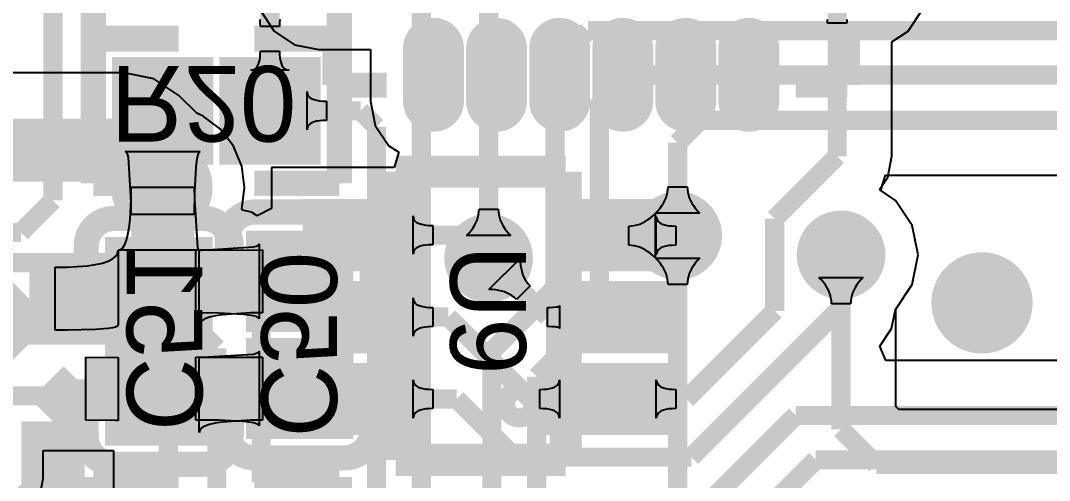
# Model space of a CAD drawing. Extents: x 40.9 to 121.6, y 83.2 to 120.
# Drawn here: x 89.66 to 97.82, y 100.47 to 104.12 of the extents above; entities that cross this region are included whole.
import ezdxf

# ---------------------------------------------------------------- set-up
doc = ezdxf.new("R2010")
doc.units = 0
for name, color, linetype in [('BOTTOMLAYER', 5, 'CONTINUOUS'), ('BOTTOMOVERLAY', 54, 'CONTINUOUS'), ('BOTTOMPASTE', 16, 'CONTINUOUS'), ('BOTTOMSOLDER', 6, 'CONTINUOUS'), ('MULTILAYER', 9, 'CONTINUOUS'), ('TOPLAYER', 1, 'CONTINUOUS'), ('TOPOVERLAY', 2, 'CONTINUOUS'), ('TOPPASTE', 8, 'CONTINUOUS'), ('TOPSOLDER', 216, 'CONTINUOUS')]:
    doc.layers.add(name, color=color, linetype=linetype)

msp = doc.modelspace()

# ---------------------------------------------------------------- linework, layer by layer
at = {"layer": 'BOTTOMLAYER'}
for p, q in [((91.559642, 104.101326), (91.557363, 104.127165)), ((91.560401, 104.072446), (91.559642, 104.101326)), ((91.713164, 104.101326), (91.712405, 104.072446)), ((91.715443, 104.127165), (91.713164, 104.101326)), ((91.712405, 104.072446), (91.560401, 104.072446)), ((91.557363, 103.822635), (91.559642, 103.848474)), ((91.559642, 103.848474), (91.560401, 103.877354)), ((91.560401, 103.877354), (91.712405, 103.877354)), ((91.712405, 103.877354), (91.713164, 103.848474)), ((91.713164, 103.848474), (91.715443, 103.822635)), ((91.541402, 103.763354), (91.548242, 103.780072)), ((91.548242, 103.780072), (91.553563, 103.799833)), ((91.553563, 103.799833), (91.557363, 103.822635)), ((91.715443, 103.822635), (91.719243, 103.799833)), ((91.719243, 103.799833), (91.724564, 103.780072)), ((91.724564, 103.780072), (91.731404, 103.763354)), ((91.484402, 103.725353), (91.498842, 103.726872)), ((91.788404, 103.725353), (91.484402, 103.725353)), ((91.498842, 103.726872), (91.511763, 103.731433)), ((91.511763, 103.731433), (91.523162, 103.739033)), ((91.523162, 103.739033), (91.533043, 103.749673)), ((91.533043, 103.749673), (91.541402, 103.763354)), ((91.731404, 103.763354), (91.739763, 103.749673)), ((91.739763, 103.749673), (91.749644, 103.739033)), ((91.749644, 103.739033), (91.761043, 103.731433)), ((91.761043, 103.731433), (91.773964, 103.726872)), ((91.773964, 103.726872), (91.788404, 103.725353)), ((91.930301, 103.251399), (91.930301, 103.555401)), ((91.930301, 103.555401), (91.931851, 103.540961)), ((91.931851, 103.540961), (91.936504, 103.52804)), ((91.936504, 103.52804), (91.944256, 103.516641)), ((91.944256, 103.516641), (91.955109, 103.50676)), ((91.955109, 103.50676), (91.969064, 103.498401)), ((91.969064, 103.498401), (91.986118, 103.491561)), ((91.986118, 103.491561), (92.006275, 103.48624)), ((92.006275, 103.48624), (92.029534, 103.48244)), ((92.029534, 103.48244), (92.055892, 103.480161)), ((92.055892, 103.480161), (92.08535, 103.479402)), ((92.08535, 103.479402), (92.08535, 103.327398)), ((91.936504, 103.27876), (91.931851, 103.265839)), ((91.944256, 103.290159), (91.936504, 103.27876)), ((91.955109, 103.30004), (91.944256, 103.290159)), ((91.969064, 103.308399), (91.955109, 103.30004)), ((91.986118, 103.315239), (91.969064, 103.308399)), ((92.006275, 103.32056), (91.986118, 103.315239)), ((92.029534, 103.32436), (92.006275, 103.32056)), ((92.055892, 103.326639), (92.029534, 103.32436)), ((92.08535, 103.327398), (92.055892, 103.326639)), ((91.931851, 103.265839), (91.930301, 103.251399)), ((90.498366, 103.076446), (90.489446, 103.081447)), ((90.489446, 103.081447), (91.083348, 103.081447)), ((90.506349, 103.061447), (90.498366, 103.076446)), ((90.51339, 103.036446), (90.506349, 103.061447)), ((90.535928, 102.676447), (90.51339, 103.036446)), ((91.059404, 103.036446), (91.0533, 103.001448)), ((91.066445, 103.061447), (91.059404, 103.036446)), ((91.074428, 103.076446), (91.066445, 103.061447)), ((91.083348, 103.081447), (91.074428, 103.076446)), ((91.048134, 102.956446), (91.038274, 102.761448)), ((91.0533, 103.001448), (91.048134, 102.956446)), ((96.479721, 102.771324), (96.516589, 102.892855)), ((96.516589, 102.892855), (99.5172, 102.892855)), ((90.535356, 102.701552), (90.536398, 102.796551)), ((90.536398, 102.796551), (91.036397, 102.796551)), ((91.036397, 102.796551), (91.036795, 102.701552)), ((94.79201, 102.778603), (94.792998, 102.800968)), ((94.792998, 102.800968), (94.945002, 102.800968)), ((94.945002, 102.800968), (94.94599, 102.778603)), ((91.038274, 102.761448), (91.036397, 102.581448)), ((94.768248, 102.692263), (94.777159, 102.713381)), ((94.777159, 102.713381), (94.78409, 102.734811)), ((94.78409, 102.734811), (94.789038, 102.756551)), ((94.789038, 102.756551), (94.79201, 102.778603)), ((94.94599, 102.778603), (94.948962, 102.756551)), ((94.948962, 102.756551), (94.95391, 102.734811)), ((94.95391, 102.734811), (94.960841, 102.713381)), ((94.960841, 102.713381), (94.969752, 102.692263)), ((96.596975, 102.692975), (96.479721, 102.771324)), ((90.527025, 102.541553), (90.535356, 102.701552)), ((90.536398, 102.581448), (90.535928, 102.676447)), ((91.036795, 102.701552), (91.06184, 102.316552)), ((93.29341, 102.600803), (93.294398, 102.623168)), ((93.294398, 102.623168), (93.446402, 102.623168)), ((93.446402, 102.623168), (93.44739, 102.600803)), ((94.71281, 102.6109), (94.72964, 102.630773)), ((94.72964, 102.630773), (94.744489, 102.650958)), ((94.744489, 102.650958), (94.757359, 102.671456)), ((94.757359, 102.671456), (94.768248, 102.692263)), ((94.969752, 102.692263), (94.980641, 102.671456)), ((94.980641, 102.671456), (94.993511, 102.650958)), ((94.993511, 102.650958), (95.00836, 102.630773)), ((95.00836, 102.630773), (95.02519, 102.6109)), ((96.729588, 102.494509), (96.596975, 102.692975)), ((90.519733, 102.476551), (90.527025, 102.541553)), ((91.036397, 102.581448), (90.536398, 102.581448)), ((93.278559, 102.535581), (93.28549, 102.557011)), ((93.28549, 102.557011), (93.290438, 102.578751)), ((93.290438, 102.578751), (93.29341, 102.600803)), ((93.44739, 102.600803), (93.450362, 102.578751)), ((93.450362, 102.578751), (93.45531, 102.557011)), ((93.45531, 102.557011), (93.462241, 102.535581)), ((94.693999, 102.591337), (94.71281, 102.6109)), ((95.044001, 102.591337), (94.693999, 102.591337)), ((95.02519, 102.6109), (95.044001, 102.591337)), ((90.51036, 102.421553), (90.519733, 102.476551)), ((93.23104, 102.452973), (93.245889, 102.473158)), ((93.245889, 102.473158), (93.258759, 102.493656)), ((93.258759, 102.493656), (93.269648, 102.514463)), ((93.269648, 102.514463), (93.278559, 102.535581)), ((93.462241, 102.535581), (93.471152, 102.514463)), ((93.471152, 102.514463), (93.482041, 102.493656)), ((93.482041, 102.493656), (93.494911, 102.473158)), ((93.494911, 102.473158), (93.50976, 102.452973)), ((96.776154, 102.2604), (96.729588, 102.494509)), ((90.498902, 102.376552), (90.51036, 102.421553)), ((93.195399, 102.413537), (93.21421, 102.4331)), ((93.545401, 102.413537), (93.195399, 102.413537)), ((93.21421, 102.4331), (93.23104, 102.452973)), ((93.50976, 102.452973), (93.52659, 102.4331)), ((93.52659, 102.4331), (93.545401, 102.413537)), ((90.427246, 102.271025), (90.432245, 102.296552)), ((90.432245, 102.296552), (90.452034, 102.301553)), ((90.432245, 102.296552), (90.432245, 101.702649)), ((91.07615, 102.296552), (90.432245, 102.296552)), ((90.452034, 102.301553), (90.46974, 102.316552)), ((90.46974, 102.316552), (90.485364, 102.341553)), ((90.485364, 102.341553), (90.498902, 102.376552)), ((91.049846, 102.3004), (91.144847, 102.30087)), ((91.049846, 101.800401), (91.049846, 102.3004)), ((91.06184, 102.316552), (91.068596, 102.301553)), ((91.068596, 102.301553), (91.07615, 102.296552)), ((91.07615, 102.296552), (91.081151, 102.297283)), ((91.07615, 101.702649), (91.07615, 102.296552)), ((91.081151, 102.297283), (91.09615, 102.297936)), ((91.09615, 102.297936), (91.576149, 102.3004)), ((91.144847, 102.30087), (91.504846, 102.323407)), ((91.504846, 102.323407), (91.529845, 102.330448)), ((91.529845, 102.330448), (91.544846, 102.338431)), ((91.544846, 102.338431), (91.549845, 102.347352)), ((91.549845, 102.347352), (91.549845, 101.753449)), ((91.576149, 102.3004), (91.576149, 101.800401)), ((90.352245, 102.210568), (90.387246, 102.228033)), ((90.387246, 102.228033), (90.412245, 102.248185)), ((90.412245, 102.248185), (90.427246, 102.271025)), ((94.71281, 102.2147), (94.693999, 102.234263)), ((94.693999, 102.234263), (95.044001, 102.234263)), ((95.044001, 102.234263), (95.02519, 102.2147)), ((96.729588, 102.026291), (96.776154, 102.2604)), ((89.932246, 102.162201), (90.027247, 102.163545)), ((89.932246, 101.662202), (89.932246, 102.162201)), ((90.027247, 102.163545), (90.187247, 102.174291)), ((90.187247, 102.174291), (90.252245, 102.183697)), ((90.252245, 102.183697), (90.307246, 102.195787)), ((90.307246, 102.195787), (90.352245, 102.210568)), ((94.72964, 102.194827), (94.71281, 102.2147)), ((94.744489, 102.174642), (94.72964, 102.194827)), ((94.757359, 102.154144), (94.744489, 102.174642)), ((94.768248, 102.133336), (94.757359, 102.154144)), ((94.777159, 102.112219), (94.768248, 102.133336)), ((94.969752, 102.133336), (94.960841, 102.112219)), ((94.980641, 102.154144), (94.969752, 102.133336)), ((94.993511, 102.174642), (94.980641, 102.154144)), ((95.00836, 102.194827), (94.993511, 102.174642)), ((95.02519, 102.2147), (95.00836, 102.194827)), ((94.78409, 102.090789), (94.777159, 102.112219)), ((94.789038, 102.069049), (94.78409, 102.090789)), ((94.79201, 102.046997), (94.789038, 102.069049)), ((94.948962, 102.069049), (94.94599, 102.046997)), ((94.95391, 102.090789), (94.948962, 102.069049)), ((94.960841, 102.112219), (94.95391, 102.090789)), ((96.00821, 102.0623), (95.989399, 102.081863)), ((95.989399, 102.081863), (96.339401, 102.081863)), ((96.02504, 102.042427), (96.00821, 102.0623)), ((96.32059, 102.0623), (96.30376, 102.042427)), ((96.339401, 102.081863), (96.32059, 102.0623)), ((94.792998, 102.024632), (94.79201, 102.046997)), ((94.945002, 102.024632), (94.792998, 102.024632)), ((94.94599, 102.046997), (94.945002, 102.024632)), ((96.039889, 102.022242), (96.02504, 102.042427)), ((96.052759, 102.001744), (96.039889, 102.022242)), ((96.063648, 101.980936), (96.052759, 102.001744)), ((96.072559, 101.959819), (96.063648, 101.980936)), ((96.265152, 101.980936), (96.256241, 101.959819)), ((96.276041, 102.001744), (96.265152, 101.980936)), ((96.288911, 102.022242), (96.276041, 102.001744)), ((96.30376, 102.042427), (96.288911, 102.022242)), ((96.598745, 101.830475), (96.729588, 102.026291)), ((96.07949, 101.938389), (96.072559, 101.959819)), ((96.084438, 101.916649), (96.07949, 101.938389)), ((96.08741, 101.894597), (96.084438, 101.916649)), ((96.088398, 101.872232), (96.08741, 101.894597)), ((96.24139, 101.894597), (96.240402, 101.872232)), ((96.244362, 101.916649), (96.24139, 101.894597)), ((96.24931, 101.938389), (96.244362, 101.916649)), ((96.256241, 101.959819), (96.24931, 101.938389)), ((96.240402, 101.872232), (96.088398, 101.872232)), ((96.598745, 101.057715), (96.598745, 101.830475)), ((91.229845, 101.798524), (91.049846, 101.800401)), ((91.09615, 101.737841), (91.081149, 101.721221)), ((91.121149, 101.752502), (91.09615, 101.737841)), ((91.15615, 101.765209), (91.121149, 101.752502)), ((91.201149, 101.775964), (91.15615, 101.765209)), ((91.25615, 101.78476), (91.201149, 101.775964)), ((91.424846, 101.788664), (91.229845, 101.798524)), ((91.481151, 101.799423), (91.25615, 101.78476)), ((91.469845, 101.783497), (91.424846, 101.788664)), ((91.504846, 101.777394), (91.469845, 101.783497)), ((91.576149, 101.800401), (91.481151, 101.799423)), ((91.529845, 101.770353), (91.504846, 101.777394)), ((91.544846, 101.762369), (91.529845, 101.770353)), ((91.549845, 101.753449), (91.544846, 101.762369)), ((90.027247, 101.662606), (89.932246, 101.662202)), ((90.252245, 101.668674), (90.027247, 101.662606)), ((90.352245, 101.676764), (90.252245, 101.668674)), ((90.387246, 101.682022), (90.352245, 101.676764)), ((90.412245, 101.688087), (90.387246, 101.682022)), ((90.427246, 101.694963), (90.412245, 101.688087)), ((90.432245, 101.702649), (90.427246, 101.694963)), ((91.081149, 101.721221), (91.07615, 101.702649)), ((91.529845, 101.480447), (91.544846, 101.48843)), ((91.544846, 101.48843), (91.549845, 101.497351)), ((91.549845, 101.497351), (91.549845, 100.903448)), ((90.1768, 100.9504), (90.1768, 101.450399)), ((90.1768, 101.450399), (90.432245, 101.446551)), ((90.432245, 101.446551), (90.432245, 100.944954)), ((91.049846, 101.450399), (91.144847, 101.450869)), ((91.049846, 100.9504), (91.049846, 101.450399)), ((91.07615, 101.446551), (91.081151, 101.447283)), ((91.07615, 100.852648), (91.07615, 101.446551)), ((91.081151, 101.447283), (91.09615, 101.447935)), ((91.09615, 101.447935), (91.576149, 101.450399)), ((91.144847, 101.450869), (91.504846, 101.473406)), ((91.504846, 101.473406), (91.529845, 101.480447)), ((91.576149, 101.450399), (91.576149, 100.9504)), ((96.623711, 101.032747), (96.598745, 101.057715)), ((103.795398, 101.032747), (96.623711, 101.032747)), ((90.409255, 100.947731), (90.1768, 100.9504)), ((90.422026, 100.946915), (90.409255, 100.947731)), ((90.42969, 100.945988), (90.422026, 100.946915)), ((90.432245, 100.944954), (90.42969, 100.945988)), ((91.229845, 100.948523), (91.049846, 100.9504)), ((91.15615, 100.915208), (91.121149, 100.902501)), ((91.201149, 100.925963), (91.15615, 100.915208)), ((91.25615, 100.934759), (91.201149, 100.925963)), ((91.424846, 100.938663), (91.229845, 100.948523)), ((91.481151, 100.949422), (91.25615, 100.934759)), ((91.469845, 100.933496), (91.424846, 100.938663)), ((91.504846, 100.927393), (91.469845, 100.933496)), ((91.576149, 100.9504), (91.481151, 100.949422)), ((91.529845, 100.920352), (91.504846, 100.927393)), ((91.544846, 100.912369), (91.529845, 100.920352)), ((91.549845, 100.903448), (91.544846, 100.912369)), ((91.081149, 100.871221), (91.07615, 100.852648)), ((91.09615, 100.88784), (91.081149, 100.871221)), ((91.121149, 100.902501), (91.09615, 100.88784))]:
    msp.add_line(p, q, dxfattribs=at)
for points, const_width in [([(92.837, 98.8568), (92.837, 104.902)], 0.152001), ([(91.636403, 103.403405), (91.636403, 104.5464)], 0.152001), ([(89.916, 102.6922), (89.916, 104.394)], 0.152001), ([(93.3704, 102.235), (93.3704, 104.267)], 0.152001), ([(93.896401, 103.777001), (94.1578, 104.0384)], 0.152001), ([(94.1578, 104.0384), (98.3234, 104.0384)], 0.152001), ([(93.896401, 101.999001), (93.896401, 103.777001)], 0.152001), ([(94.248402, 103.494002), (94.440799, 103.686399)], 0.152001), ([(94.440799, 103.686399), (99.063599, 103.686399)], 0.152001), ([(90.786397, 102.0504), (90.786397, 103.4034)], 0.499999), ([(94.248402, 101.792202), (94.248402, 103.494002)], 0.152001), ([(91.636398, 103.4034), (91.636403, 103.403405)], 0.152001), ([(91.636398, 103.4034), (92.3544, 103.4034)], 0.152001), ([(92.3544, 103.4034), (92.4814, 103.2764)], 0.152001), ([(94.869, 103.1494), (95.0468, 103.3272)], 0.152001), ([(95.0468, 103.3272), (99.5172, 103.3272)], 0.152001), ([(92.4814, 98.5774), (92.4814, 103.2764)], 0.152001), ([(94.869, 102.4128), (94.869, 103.1494)], 0.152001), ([(89.662, 102.4382), (89.916, 102.6922)], 0.152001), ([(89.092329, 102.4382), (89.662, 102.4382)], 0.152001), ([(94.869, 100.3808), (94.869, 102.4128)], 0.152001), ([(90.754197, 101.9996), (90.804997, 102.0504)], 0.499999), ([(90.804997, 102.0504), (91.871797, 102.0504)], 0.499999), ([(96.1644, 100.877802), (96.1644, 102.2604)], 0.152001), ([(90.666799, 101.912202), (90.754197, 101.9996)], 0.499999), ([(88.963929, 101.147067), (89.729064, 101.912202)], 0.499999), ([(89.729064, 101.912202), (90.666799, 101.912202)], 0.499999), ([(93.3958, 101.4984), (93.896401, 101.999001)], 0.152001), ([(93.7514, 101.2952), (94.248402, 101.792202)], 0.152001), ([(93.3958, 99.2632), (93.3958, 101.4984)], 0.152001), ([(89.916, 100.9396), (90.1768, 101.2004)], 0.499999), ([(90.1768, 101.2004), (91.871797, 101.2004)], 0.499999), ([(93.7514, 99.9998), (93.7514, 101.2952)], 0.152001), ([(89.916, 100.1268), (89.916, 100.9396)], 0.499999), ([(96.1644, 100.877802), (96.4438, 100.598402)], 0.152001), ([(96.4438, 100.598402), (103.795398, 100.598402)], 0.152001)]:
    msp.add_lwpolyline(points, dxfattribs=dict(at, const_width=const_width))
for points, const_width in [([(90.6296, 102.7938, 1), (90.9296, 102.7938, 1)], 0.299999), ([(94.744002, 102.4128, 1), (94.993998, 102.4128, 1)], 0.249999), ([(93.245402, 102.235, 1), (93.495398, 102.235, 1)], 0.249999), ([(96.039402, 102.2604, 1), (96.289398, 102.2604, 1)], 0.249999), ([(97.132, 101.8794, 1), (97.432, 101.8794, 1)], 0.299999)]:
    msp.add_lwpolyline(points, format="xyb", close=True, dxfattribs=dict(at, const_width=const_width))
for points in [[(91.086396, 103.728401), (90.486398, 103.728401), (91.086396, 103.078399), (90.486398, 103.078399)], [(91.936397, 103.728401), (91.336398, 103.728401), (91.936397, 103.078399), (91.336398, 103.078399)], [(90.429197, 102.2996), (90.429197, 101.699601), (91.079198, 102.2996), (91.079198, 101.699601)], [(91.546797, 102.3504), (91.546797, 101.750401), (92.196798, 102.3504), (92.196798, 101.750401)], [(91.546797, 101.500399), (91.546797, 100.9004), (92.196798, 101.500399), (92.196798, 100.9004)], [(90.429197, 101.449599), (90.429197, 100.8496), (91.079198, 101.449599), (91.079198, 100.8496)]]:
    msp.add_solid(points, dxfattribs=at)
at = {"layer": 'BOTTOMOVERLAY', "const_width": 0.2}
for points in [[(90.236401, 103.971402), (90.236401, 105.121403)], [(92.186399, 103.971402), (92.186399, 105.121403)], [(90.236401, 102.828397), (90.236401, 103.978398)], [(90.236401, 103.978398), (90.911401, 103.978398)], [(90.236401, 103.971402), (90.911401, 103.971402)], [(91.511399, 103.978398), (92.186399, 103.978398)], [(91.511399, 103.971402), (92.186399, 103.971402)], [(92.186399, 102.828397), (92.186399, 103.978398)], [(90.236401, 102.828397), (90.911401, 102.828397)], [(91.511399, 102.828397), (92.186399, 102.828397)], [(90.399199, 102.549597), (91.109195, 102.549597)], [(91.516799, 102.600397), (92.226795, 102.600397)], [(91.2968, 101.925399), (91.2968, 102.375401)], [(92.446798, 101.925397), (92.446798, 102.375398)], [(90.1792, 101.874599), (90.1792, 102.324601)], [(91.329198, 101.874597), (91.329198, 102.324598)], [(91.296802, 100.875401), (91.296802, 101.325403)], [(92.4468, 100.875399), (92.4468, 101.325401)], [(90.179202, 100.824601), (90.179202, 101.274603)], [(91.3292, 100.824599), (91.3292, 101.274601)], [(91.516805, 100.650403), (92.226801, 100.650403)], [(90.399205, 100.599603), (91.109201, 100.599603)], [(90.236401, 99.348602), (90.236401, 100.498603)], [(90.236401, 100.498603), (90.911401, 100.498603)], [(91.511399, 100.498603), (92.186399, 100.498603)], [(92.186399, 99.348602), (92.186399, 100.498603)]]:
    msp.add_lwpolyline(points, dxfattribs=at)
for points in [[(90.1792, 102.329602, -0.414214), (90.399199, 102.549602)], [(91.109195, 102.549602, -0.414214), (91.329195, 102.329602)], [(91.2968, 102.380402, -0.414214), (91.516799, 102.600402)], [(92.226795, 102.600402, -0.414214), (92.446795, 102.380402)], [(90.399202, 100.599603, -0.414214), (90.179202, 100.819603)], [(91.329203, 100.819603, -0.414214), (91.109203, 100.599603)], [(91.516802, 100.650403, -0.414214), (91.296802, 100.870403)], [(92.446803, 100.870403, -0.414214), (92.226803, 100.650403)]]:
    msp.add_lwpolyline(points, format="xyb", dxfattribs=at)
at = {"layer": 'BOTTOMOVERLAY', "const_width": 0.1}
for points in [[(90.3492, 102.549602, 1), (90.449199, 102.549602, 1)], [(91.059196, 102.549602, 1), (91.159195, 102.549602, 1)], [(91.4668, 102.600402, 1), (91.566799, 102.600402, 1)], [(92.176796, 102.600402, 1), (92.276795, 102.600402, 1)], [(91.2468, 102.380402, 1), (91.3468, 102.380402, 1)], [(92.396795, 102.380402, 1), (92.496795, 102.380402, 1)], [(90.1292, 102.329602, 1), (90.2292, 102.329602, 1)], [(91.279195, 102.329602, 1), (91.379195, 102.329602, 1)], [(90.129203, 100.819603, 1), (90.229202, 100.819603, 1)], [(91.246803, 100.870403, 1), (91.346802, 100.870403, 1)], [(91.279203, 100.819603, 1), (91.379203, 100.819603, 1)], [(92.396803, 100.870403, 1), (92.496803, 100.870403, 1)], [(91.466802, 100.650403, 1), (91.566802, 100.650403, 1)], [(92.176803, 100.650403, 1), (92.276803, 100.650403, 1)], [(90.349202, 100.599603, 1), (90.449202, 100.599603, 1)], [(91.059203, 100.599603, 1), (91.159203, 100.599603, 1)]]:
    msp.add_lwpolyline(points, format="xyb", close=True, dxfattribs=at)
at = {"layer": 'BOTTOMPASTE'}
for points in [[(91.086396, 103.728401), (90.486398, 103.728401), (91.086396, 103.078399), (90.486398, 103.078399)], [(91.936397, 103.728401), (91.336398, 103.728401), (91.936397, 103.078399), (91.336398, 103.078399)], [(90.429197, 102.2996), (90.429197, 101.699601), (91.079198, 102.2996), (91.079198, 101.699601)], [(91.546797, 102.3504), (91.546797, 101.750401), (92.196798, 102.3504), (92.196798, 101.750401)], [(91.546797, 101.500399), (91.546797, 100.9004), (92.196798, 101.500399), (92.196798, 100.9004)], [(90.429197, 101.449599), (90.429197, 100.8496), (91.079198, 101.449599), (91.079198, 100.8496)]]:
    msp.add_solid(points, dxfattribs=at)
at = {"layer": 'BOTTOMSOLDER'}
for points, const_width in [([(90.5788, 102.7938, 1), (90.9804, 102.7938, 1)], 0.401599), ([(94.693202, 102.4128, 1), (95.044798, 102.4128, 1)], 0.351599), ([(93.194602, 102.235, 1), (93.546198, 102.235, 1)], 0.351599), ([(95.988602, 102.2604, 1), (96.340198, 102.2604, 1)], 0.351599), ([(97.0812, 101.8794, 1), (97.4828, 101.8794, 1)], 0.401599), ([(89.7152, 100.1268, 1), (90.1168, 100.1268, 1)], 0.401599)]:
    msp.add_lwpolyline(points, format="xyb", close=True, dxfattribs=dict(at, const_width=const_width))
for points in [[(91.187996, 103.830001), (90.384798, 103.830001), (91.187996, 102.976799), (90.384798, 102.976799)], [(92.037997, 103.830001), (91.234798, 103.830001), (92.037997, 102.976799), (91.234798, 102.976799)], [(90.327597, 102.4012), (90.327597, 101.598001), (91.180798, 102.4012), (91.180798, 101.598001)], [(91.445197, 102.452), (91.445197, 101.648801), (92.298398, 102.452), (92.298398, 101.648801)], [(91.445197, 101.601999), (91.445197, 100.7988), (92.298398, 101.601999), (92.298398, 100.7988)], [(90.327597, 101.551199), (90.327597, 100.748), (91.180798, 101.551199), (91.180798, 100.748)]]:
    msp.add_solid(points, dxfattribs=at)
at = {"layer": 'MULTILAYER'}
for points, const_width in [([(90.6296, 102.7938, 1), (90.9296, 102.7938, 1)], 0.299999), ([(94.744002, 102.4128, 1), (94.993998, 102.4128, 1)], 0.249999), ([(93.245402, 102.235, 1), (93.495398, 102.235, 1)], 0.249999), ([(96.039402, 102.2604, 1), (96.289398, 102.2604, 1)], 0.249999), ([(97.132, 101.8794, 1), (97.432, 101.8794, 1)], 0.299999)]:
    msp.add_lwpolyline(points, format="xyb", close=True, dxfattribs=dict(at, const_width=const_width))
at = {"layer": 'TOPLAYER'}
for p, q in [((91.561674, 104.197501), (91.669974, 104.035418)), ((96.696578, 104.035393), (96.804879, 104.197475)), ((96.057309, 104.097026), (96.056549, 104.126485)), ((96.209312, 104.097026), (96.057309, 104.097026)), ((96.210072, 104.126485), (96.209312, 104.097026)), ((91.669974, 104.035418), (91.832057, 103.927118)), ((96.567655, 103.949249), (96.696578, 104.035393)), ((96.567655, 103.04211), (96.567655, 103.949249)), ((91.832057, 103.927118), (92.023247, 103.889089)), ((92.023247, 103.889089), (92.433663, 103.889089)), ((92.433663, 103.889089), (92.433663, 103.478647)), ((90.481597, 103.703557), (89.448, 103.703557)), ((90.715706, 103.656991), (90.481597, 103.703557)), ((90.914172, 103.524378), (90.715706, 103.656991)), ((91.055464, 103.383085), (90.914172, 103.524378)), ((92.433663, 103.478647), (92.471692, 103.287457)), ((91.107402, 103.361571), (91.055464, 103.383085)), ((91.243183, 103.257383), (91.107402, 103.361571)), ((92.471692, 103.287457), (92.579993, 103.125374)), ((91.347371, 103.121602), (91.243183, 103.257383)), ((91.412868, 102.963485), (91.347371, 103.121602)), ((92.579993, 103.125374), (92.657092, 103.073858)), ((92.657092, 103.073858), (92.620224, 102.952326)), ((96.534592, 102.875893), (96.567655, 103.04211)), ((91.435207, 102.7938), (91.412868, 102.963485)), ((92.620224, 102.952326), (91.64783, 102.952326)), ((91.64783, 102.952326), (91.64783, 102.629078)), ((96.469352, 102.778253), (96.534592, 102.875893)), ((91.412868, 102.624118), (91.435207, 102.7938)), ((96.596975, 102.692975), (96.469352, 102.778253)), ((91.418448, 102.613678), (91.412868, 102.624118)), ((91.64783, 102.629078), (91.535827, 102.569211)), ((96.729588, 102.494509), (96.596975, 102.692975)), ((91.490815, 102.599284), (91.418448, 102.613678)), ((91.535827, 102.569211), (91.490815, 102.599284)), ((92.771732, 102.265328), (92.771732, 102.56933)), ((92.771732, 102.56933), (92.773282, 102.55489)), ((92.771732, 102.265328), (92.771732, 102.56933)), ((92.771732, 102.56933), (92.773282, 102.55489)), ((92.773282, 102.55489), (92.777935, 102.541969)), ((92.773282, 102.55489), (92.777935, 102.541969)), ((92.777935, 102.541969), (92.785687, 102.53057)), ((92.777935, 102.541969), (92.785687, 102.53057)), ((94.630842, 102.537311), (94.651027, 102.55216)), ((94.651027, 102.55216), (94.6709, 102.56899)), ((94.6709, 102.56899), (94.690463, 102.587801)), ((94.690463, 102.587801), (94.690463, 102.237799)), ((94.699643, 102.260799), (94.699643, 102.564801)), ((94.699643, 102.564801), (94.701192, 102.550361)), ((94.701192, 102.550361), (94.705846, 102.53744)), ((92.785687, 102.53057), (92.79654, 102.520689)), ((92.785687, 102.53057), (92.79654, 102.520689)), ((92.79654, 102.520689), (92.810495, 102.51233)), ((92.79654, 102.520689), (92.810495, 102.51233)), ((92.810495, 102.51233), (92.827549, 102.50549)), ((92.810495, 102.51233), (92.827549, 102.50549)), ((92.827549, 102.50549), (92.847706, 102.500168)), ((92.827549, 102.50549), (92.847706, 102.500168)), ((92.847706, 102.500168), (92.870965, 102.496369)), ((92.847706, 102.500168), (92.870965, 102.496369)), ((92.870965, 102.496369), (92.897322, 102.49409)), ((92.870965, 102.496369), (92.897322, 102.49409)), ((92.897322, 102.49409), (92.926781, 102.493328)), ((92.897322, 102.49409), (92.926781, 102.493328)), ((92.926781, 102.493328), (92.926781, 102.341329)), ((92.926781, 102.493328), (92.926781, 102.341329)), ((94.480832, 102.488802), (94.503197, 102.48979)), ((94.480832, 102.336798), (94.480832, 102.488802)), ((94.503197, 102.48979), (94.525249, 102.492762)), ((94.525249, 102.492762), (94.546989, 102.49771)), ((94.546989, 102.49771), (94.568419, 102.504641)), ((94.568419, 102.504641), (94.589536, 102.513552)), ((94.589536, 102.513552), (94.610344, 102.524441)), ((94.610344, 102.524441), (94.630842, 102.537311)), ((94.705846, 102.53744), (94.713598, 102.526041)), ((94.713598, 102.526041), (94.724451, 102.51616)), ((94.724451, 102.51616), (94.738406, 102.507801)), ((94.738406, 102.507801), (94.755459, 102.500961)), ((94.755459, 102.500961), (94.775617, 102.49564)), ((94.775617, 102.49564), (94.798876, 102.49184)), ((94.798876, 102.49184), (94.825233, 102.489561)), ((94.825233, 102.489561), (94.854692, 102.488802)), ((94.854692, 102.488802), (94.854692, 102.336798)), ((96.776154, 102.2604), (96.729588, 102.494509)), ((92.785687, 102.304088), (92.777935, 102.292688)), ((92.785687, 102.304088), (92.777935, 102.292688)), ((92.79654, 102.313969), (92.785687, 102.304088)), ((92.79654, 102.313969), (92.785687, 102.304088)), ((92.810495, 102.322328), (92.79654, 102.313969)), ((92.810495, 102.322328), (92.79654, 102.313969)), ((92.827549, 102.329168), (92.810495, 102.322328)), ((92.827549, 102.329168), (92.810495, 102.322328)), ((92.847706, 102.334489), (92.827549, 102.329168)), ((92.847706, 102.334489), (92.827549, 102.329168)), ((92.870965, 102.338289), (92.847706, 102.334489)), ((92.870965, 102.338289), (92.847706, 102.334489)), ((92.897322, 102.340567), (92.870965, 102.338289)), ((92.897322, 102.340567), (92.870965, 102.338289)), ((92.926781, 102.341329), (92.897322, 102.340567)), ((92.926781, 102.341329), (92.897322, 102.340567)), ((94.503197, 102.33581), (94.480832, 102.336798)), ((94.525249, 102.332838), (94.503197, 102.33581)), ((94.546989, 102.32789), (94.525249, 102.332838)), ((94.568419, 102.320959), (94.546989, 102.32789)), ((94.589536, 102.312048), (94.568419, 102.320959)), ((94.610344, 102.301159), (94.589536, 102.312048)), ((94.630842, 102.288289), (94.610344, 102.301159)), ((94.713598, 102.299559), (94.705846, 102.28816)), ((94.724451, 102.30944), (94.713598, 102.299559)), ((94.738406, 102.317799), (94.724451, 102.30944)), ((94.755459, 102.324639), (94.738406, 102.317799)), ((94.775617, 102.32996), (94.755459, 102.324639)), ((94.798876, 102.33376), (94.775617, 102.32996)), ((94.825233, 102.336039), (94.798876, 102.33376)), ((94.854692, 102.336798), (94.825233, 102.336039)), ((92.773282, 102.279767), (92.771732, 102.265328)), ((92.773282, 102.279767), (92.771732, 102.265328)), ((92.777935, 102.292688), (92.773282, 102.279767)), ((92.777935, 102.292688), (92.773282, 102.279767)), ((93.372899, 101.985013), (93.620387, 102.232501)), ((93.620387, 102.232501), (93.62092, 102.205366)), ((94.651027, 102.27344), (94.630842, 102.288289)), ((94.6709, 102.25661), (94.651027, 102.27344)), ((94.690463, 102.237799), (94.6709, 102.25661)), ((94.701192, 102.275239), (94.699643, 102.260799)), ((94.705846, 102.28816), (94.701192, 102.275239)), ((96.729588, 102.026291), (96.776154, 102.2604)), ((93.62092, 102.205366), (93.623072, 102.179412)), ((93.623072, 102.179412), (93.626846, 102.154639)), ((93.626846, 102.154639), (93.632238, 102.131045)), ((93.632238, 102.131045), (93.639251, 102.108632)), ((93.639251, 102.108632), (93.647885, 102.087398)), ((93.647885, 102.087398), (93.658136, 102.067345)), ((93.658136, 102.067345), (93.670011, 102.048473)), ((96.00821, 102.0623), (95.989399, 102.081863)), ((95.989399, 102.081863), (96.339401, 102.081863)), ((96.02504, 102.042427), (96.00821, 102.0623)), ((96.32059, 102.0623), (96.30376, 102.042427)), ((96.339401, 102.081863), (96.32059, 102.0623)), ((93.400034, 101.98448), (93.372899, 101.985013)), ((93.425988, 101.982328), (93.400034, 101.98448)), ((93.450761, 101.978554), (93.425988, 101.982328)), ((93.474355, 101.973162), (93.450761, 101.978554)), ((93.496768, 101.966149), (93.474355, 101.973162)), ((93.698616, 102.014264), (93.591136, 101.906784)), ((93.670011, 102.048473), (93.683503, 102.030779)), ((93.683503, 102.030779), (93.698616, 102.014264)), ((96.039889, 102.022242), (96.02504, 102.042427)), ((96.052759, 102.001744), (96.039889, 102.022242)), ((96.063648, 101.980936), (96.052759, 102.001744)), ((96.072559, 101.959819), (96.063648, 101.980936)), ((96.265152, 101.980936), (96.256241, 101.959819)), ((96.276041, 102.001744), (96.265152, 101.980936)), ((96.288911, 102.022242), (96.276041, 102.001744)), ((96.30376, 102.042427), (96.288911, 102.022242)), ((96.596975, 101.827825), (96.729588, 102.026291)), ((92.771732, 101.615329), (92.771732, 101.919331)), ((92.771732, 101.919331), (92.773282, 101.904891)), ((92.773282, 101.904891), (92.777935, 101.89197)), ((92.777935, 101.89197), (92.785687, 101.880571)), ((93.518002, 101.957515), (93.496768, 101.966149)), ((93.538055, 101.947264), (93.518002, 101.957515)), ((93.556927, 101.935389), (93.538055, 101.947264)), ((93.574621, 101.921897), (93.556927, 101.935389)), ((93.591136, 101.906784), (93.574621, 101.921897)), ((96.07949, 101.938389), (96.072559, 101.959819)), ((96.084438, 101.916649), (96.07949, 101.938389)), ((96.08741, 101.894597), (96.084438, 101.916649)), ((96.088398, 101.872232), (96.08741, 101.894597)), ((96.24139, 101.894597), (96.240402, 101.872232)), ((96.244362, 101.916649), (96.24139, 101.894597)), ((96.24931, 101.938389), (96.244362, 101.916649)), ((96.256241, 101.959819), (96.24931, 101.938389)), ((92.785687, 101.880571), (92.79654, 101.87069)), ((92.79654, 101.87069), (92.810495, 101.862331)), ((92.810495, 101.862331), (92.827549, 101.855491)), ((92.827549, 101.855491), (92.847706, 101.85017)), ((92.847706, 101.85017), (92.870965, 101.84637)), ((92.870965, 101.84637), (92.897322, 101.844091)), ((92.897322, 101.844091), (92.926781, 101.843332)), ((92.926781, 101.843332), (92.926781, 101.691328)), ((93.83807, 101.843332), (93.855885, 101.843477)), ((93.83807, 101.691328), (93.83807, 101.843332)), ((93.855885, 101.843477), (93.908395, 101.84701)), ((93.908395, 101.84701), (93.916833, 101.84863)), ((93.916833, 101.84863), (93.923399, 101.850543)), ((93.923399, 101.850543), (93.928085, 101.85275)), ((93.928085, 101.85275), (93.930899, 101.855252)), ((93.930899, 101.855252), (93.931837, 101.858049)), ((93.931837, 101.858049), (93.931837, 101.676611)), ((96.240402, 101.872232), (96.088398, 101.872232)), ((96.565682, 101.677584), (96.595352, 101.826741)), ((96.595352, 101.826741), (96.596975, 101.827825)), ((92.785687, 101.654089), (92.777935, 101.64269)), ((92.79654, 101.66397), (92.785687, 101.654089)), ((92.810495, 101.672329), (92.79654, 101.66397)), ((92.827549, 101.679169), (92.810495, 101.672329)), ((92.847706, 101.684491), (92.827549, 101.679169)), ((92.870965, 101.68829), (92.847706, 101.684491)), ((92.897322, 101.690569), (92.870965, 101.68829)), ((92.926781, 101.691328), (92.897322, 101.690569)), ((93.871826, 101.690741), (93.83807, 101.691328)), ((93.89808, 101.688974), (93.871826, 101.690741)), ((93.908395, 101.68765), (93.89808, 101.688974)), ((93.916833, 101.68603), (93.908395, 101.68765)), ((93.923399, 101.684117), (93.916833, 101.68603)), ((93.928085, 101.68191), (93.923399, 101.684117)), ((93.930899, 101.679408), (93.928085, 101.68191)), ((93.931837, 101.676611), (93.930899, 101.679408)), ((96.471529, 101.536675), (96.565682, 101.677584)), ((92.773282, 101.629769), (92.771732, 101.615329)), ((92.777935, 101.64269), (92.773282, 101.629769)), ((96.519299, 101.421352), (96.471529, 101.536675)), ((104.371993, 101.421352), (96.519299, 101.421352)), ((92.771732, 100.965328), (92.771732, 101.26933)), ((92.771732, 101.26933), (92.773282, 101.25489)), ((92.773282, 101.25489), (92.777935, 101.241969)), ((92.777935, 101.241969), (92.785687, 101.23057)), ((93.917882, 101.23057), (93.925634, 101.241969)), ((93.925634, 101.241969), (93.930287, 101.25489)), ((93.930287, 101.25489), (93.931837, 101.26933)), ((93.931837, 101.26933), (93.931837, 100.965328)), ((94.699643, 100.965328), (94.699643, 101.26933)), ((94.699643, 101.26933), (94.701192, 101.25489)), ((94.701192, 101.25489), (94.705846, 101.241969)), ((94.705846, 101.241969), (94.713598, 101.23057)), ((92.785687, 101.23057), (92.79654, 101.220689)), ((92.79654, 101.220689), (92.810495, 101.21233)), ((92.810495, 101.21233), (92.827549, 101.20549)), ((92.827549, 101.20549), (92.847706, 101.200168)), ((92.847706, 101.200168), (92.870965, 101.196369)), ((92.870965, 101.196369), (92.897322, 101.19409)), ((92.897322, 101.19409), (92.926781, 101.193331)), ((92.926781, 101.193331), (92.926781, 101.041327)), ((93.776787, 101.193331), (93.806246, 101.19409)), ((93.776787, 101.041327), (93.776787, 101.193331)), ((93.806246, 101.19409), (93.832604, 101.196369)), ((93.832604, 101.196369), (93.855863, 101.200168)), ((93.855863, 101.200168), (93.87602, 101.20549)), ((93.87602, 101.20549), (93.893074, 101.21233)), ((93.893074, 101.21233), (93.907028, 101.220689)), ((93.907028, 101.220689), (93.917882, 101.23057)), ((94.713598, 101.23057), (94.724451, 101.220689)), ((94.724451, 101.220689), (94.738406, 101.21233)), ((94.738406, 101.21233), (94.755459, 101.20549)), ((94.755459, 101.20549), (94.775617, 101.200168)), ((94.775617, 101.200168), (94.798876, 101.196369)), ((94.798876, 101.196369), (94.825233, 101.19409)), ((94.825233, 101.19409), (94.854692, 101.193331)), ((94.854692, 101.193331), (94.854692, 101.041327)), ((92.777935, 100.992689), (92.773282, 100.979768)), ((92.785687, 101.004088), (92.777935, 100.992689)), ((92.79654, 101.013969), (92.785687, 101.004088)), ((92.810495, 101.022328), (92.79654, 101.013969)), ((92.827549, 101.029168), (92.810495, 101.022328)), ((92.847706, 101.034489), (92.827549, 101.029168)), ((92.870965, 101.038289), (92.847706, 101.034489)), ((92.897322, 101.040568), (92.870965, 101.038289)), ((92.926781, 101.041327), (92.897322, 101.040568)), ((93.806246, 101.040568), (93.776787, 101.041327)), ((93.832604, 101.038289), (93.806246, 101.040568)), ((93.855863, 101.034489), (93.832604, 101.038289)), ((93.87602, 101.029168), (93.855863, 101.034489)), ((93.893074, 101.022328), (93.87602, 101.029168)), ((93.907028, 101.013969), (93.893074, 101.022328)), ((93.917882, 101.004088), (93.907028, 101.013969)), ((93.925634, 100.992689), (93.917882, 101.004088)), ((93.930287, 100.979768), (93.925634, 100.992689)), ((94.705846, 100.992689), (94.701192, 100.979768)), ((94.713598, 101.004088), (94.705846, 100.992689)), ((94.724451, 101.013969), (94.713598, 101.004088)), ((94.738406, 101.022328), (94.724451, 101.013969)), ((94.755459, 101.029168), (94.738406, 101.022328)), ((94.775617, 101.034489), (94.755459, 101.029168)), ((94.798876, 101.038289), (94.775617, 101.034489)), ((94.825233, 101.040568), (94.798876, 101.038289)), ((94.854692, 101.041327), (94.825233, 101.040568)), ((92.773282, 100.979768), (92.771732, 100.965328)), ((93.931837, 100.965328), (93.930287, 100.979768)), ((94.701192, 100.979768), (94.699643, 100.965328)), ((89.838609, 100.486149), (89.838609, 100.708455)), ((89.838609, 100.708455), (90.396055, 100.708455)), ((90.396055, 100.708455), (90.396055, 100.060798)), ((89.811032, 100.347498), (89.838611, 100.486136)), ((89.838611, 100.486136), (89.838609, 100.486149))]:
    msp.add_line(p, q, dxfattribs=at)
for points, const_width in [([(96.13331, 103.04211), (96.13331, 104.388666)], 0.152001), ([(92.933266, 103.478647), (92.933266, 103.898636)], 0.28001), ([(93.433265, 103.478647), (93.433265, 103.898636)], 0.28001), ([(93.933264, 103.478647), (93.933264, 103.898636)], 0.28001), ([(94.433263, 103.478647), (94.433263, 103.898636)], 0.28001), ([(94.933262, 103.478647), (94.933262, 103.898636)], 0.28001), ([(95.433261, 103.478647), (95.433261, 103.898636)], 0.28001), ([(88.773, 103.091803), (90.481597, 103.091803)], 0.499999), ([(90.481597, 103.091803), (90.7796, 102.7938)], 0.499999), ([(95.638399, 102.547199), (96.13331, 103.04211)], 0.152001), ([(95.638399, 101.815603), (95.638399, 102.547199)], 0.152001), ([(92.387829, 102.417329), (92.514829, 102.417329)], 0.152001), ([(92.514829, 102.417329), (93.035671, 102.417329)], 0.152001), ([(92.514829, 102.417329), (93.188071, 102.417329)], 0.152001), ([(93.188071, 102.417329), (93.3704, 102.235)], 0.152001), ([(94.31574, 102.4128), (94.869, 102.4128)], 0.152001), ([(93.3704, 102.235), (93.83807, 101.76733)], 0.152001), ([(96.1644, 101.843802), (96.1644, 102.2604)], 0.152001), ([(87.503, 102.198002), (91.324598, 102.198002)], 0.152001), ([(91.324598, 102.198002), (91.567, 101.9556)], 0.152001), ([(91.567, 100.457), (91.567, 101.9556)], 0.152001), ([(94.940125, 101.117329), (95.638399, 101.815603)], 0.152001), ([(94.976925, 100.656326), (96.1644, 101.843802)], 0.152001), ([(92.387829, 101.76733), (93.05067, 101.76733)], 0.152001), ([(93.05067, 101.76733), (93.700671, 101.117329)], 0.152001), ([(93.83807, 101.76733), (94.31574, 101.76733)], 0.152001), ([(88.9, 101.6254), (91.1098, 101.6254)], 0.152001), ([(91.1098, 101.6254), (91.214999, 101.520201)], 0.152001), ([(91.214999, 100.174001), (91.214999, 101.520201)], 0.152001), ([(89.535, 101.1428), (90.678, 101.1428)], 0.152001), ([(90.678, 101.1428), (90.8304, 100.9904)], 0.152001), ([(92.387829, 101.117329), (93.116471, 101.117329)], 0.152001), ([(93.116471, 101.117329), (93.577473, 100.656326)], 0.152001), ([(93.700671, 101.117329), (94.31574, 101.117329)], 0.152001), ([(94.31574, 101.117329), (94.940125, 101.117329)], 0.152001), ([(90.8304, 100.060798), (90.8304, 100.9904)], 0.152001), ([(95.0722, 100.2538), (95.805407, 100.987007)], 0.152001), ([(95.805407, 100.987007), (104.371993, 100.987007)], 0.152001), ([(93.577473, 100.656326), (94.976925, 100.656326)], 0.152001), ([(95.227521, 99.8982), (95.964327, 100.635006)], 0.152001), ([(95.964327, 100.635006), (103.987394, 100.635006)], 0.152001), ([(91.567, 100.457), (91.7702, 100.2538)], 0.152001)]:
    msp.add_lwpolyline(points, dxfattribs=dict(at, const_width=const_width))
for points, const_width in [([(92.863264, 103.898636, 1), (93.003268, 103.898636, 1)], 0.140005), ([(93.363263, 103.898636, 1), (93.503267, 103.898636, 1)], 0.140005), ([(93.863262, 103.898636, 1), (94.003266, 103.898636, 1)], 0.140005), ([(94.363261, 103.898636, 1), (94.503265, 103.898636, 1)], 0.140005), ([(94.86326, 103.898636, 1), (95.003264, 103.898636, 1)], 0.140005), ([(95.363259, 103.898636, 1), (95.503263, 103.898636, 1)], 0.140005), ([(92.863264, 103.478647, 1), (93.003268, 103.478647, 1)], 0.140005), ([(93.363263, 103.478647, 1), (93.503267, 103.478647, 1)], 0.140005), ([(93.863262, 103.478647, 1), (94.003266, 103.478647, 1)], 0.140005), ([(94.363261, 103.478647, 1), (94.503265, 103.478647, 1)], 0.140005), ([(94.86326, 103.478647, 1), (95.003264, 103.478647, 1)], 0.140005), ([(95.363259, 103.478647, 1), (95.503263, 103.478647, 1)], 0.140005), ([(90.6296, 102.7938, 1), (90.9296, 102.7938, 1)], 0.299999), ([(94.744002, 102.4128, 1), (94.993998, 102.4128, 1)], 0.249999), ([(93.245402, 102.235, 1), (93.495398, 102.235, 1)], 0.249999), ([(96.039402, 102.2604, 1), (96.289398, 102.2604, 1)], 0.249999), ([(97.132, 101.8794, 1), (97.432, 101.8794, 1)], 0.299999)]:
    msp.add_lwpolyline(points, format="xyb", close=True, dxfattribs=dict(at, const_width=const_width))
for points in [[(91.99783, 102.23233), (92.777828, 102.23233), (91.99783, 102.602327), (92.777828, 102.602327)], [(93.925741, 102.23233), (94.705739, 102.23233), (93.925741, 102.602327), (94.705739, 102.602327)], [(91.99783, 101.582332), (92.777828, 101.582332), (91.99783, 101.952328), (92.777828, 101.952328)], [(93.925741, 101.582332), (94.705739, 101.582332), (93.925741, 101.952328), (94.705739, 101.952328)], [(91.99783, 100.932331), (92.777828, 100.932331), (91.99783, 101.302327), (92.777828, 101.302327)], [(93.925741, 100.932331), (94.705739, 100.932331), (93.925741, 101.302327), (94.705739, 101.302327)]]:
    msp.add_solid(points, dxfattribs=at)
at = {"layer": 'TOPOVERLAY'}
for points, const_width in [([(92.151149, 103.606702), (92.151149, 104.017648)], 0.2), ([(96.215149, 103.606702), (96.215149, 104.017648)], 0.2), ([(92.151149, 103.606702), (92.561994, 103.606702)], 0.2), ([(95.804406, 103.606702), (96.215149, 103.606702)], 0.2), ([(92.6338, 102.9208), (93.98, 102.9208)], 0.254), ([(92.6338, 100.6348), (92.6338, 102.9208)], 0.254), ([(93.98, 100.6348), (93.98, 102.9208)], 0.254), ([(92.766017, 102.897714), (93.903643, 102.897714)], 0.15), ([(92.6338, 100.6348), (93.98, 100.6348)], 0.254)]:
    msp.add_lwpolyline(points, dxfattribs=dict(at, const_width=const_width))
for points, const_width in [([(93.724252, 101.077238, 1), (93.504553, 101.077238, 1)], 0.15), ([(93.467052, 101.077238, 1), (93.542053, 101.077238, 1)], 0.074999), ([(93.686752, 101.077238, 1), (93.761753, 101.077238, 1)], 0.074999)]:
    msp.add_lwpolyline(points, format="xyb", close=True, dxfattribs=dict(at, const_width=const_width))
at = {"layer": 'TOPPASTE', "const_width": 0.28001}
for points in [[(92.933266, 103.478647), (92.933266, 103.898636)], [(93.433265, 103.478647), (93.433265, 103.898636)], [(93.933264, 103.478647), (93.933264, 103.898636)], [(94.433263, 103.478647), (94.433263, 103.898636)], [(94.933262, 103.478647), (94.933262, 103.898636)], [(95.433261, 103.478647), (95.433261, 103.898636)]]:
    msp.add_lwpolyline(points, dxfattribs=at)
at = {"layer": 'TOPPASTE', "const_width": 0.140005}
for points in [[(92.863264, 103.898636, 1), (93.003268, 103.898636, 1)], [(93.363263, 103.898636, 1), (93.503267, 103.898636, 1)], [(93.863262, 103.898636, 1), (94.003266, 103.898636, 1)], [(94.363261, 103.898636, 1), (94.503265, 103.898636, 1)], [(94.86326, 103.898636, 1), (95.003264, 103.898636, 1)], [(95.363259, 103.898636, 1), (95.503263, 103.898636, 1)], [(92.863264, 103.478647, 1), (93.003268, 103.478647, 1)], [(93.363263, 103.478647, 1), (93.503267, 103.478647, 1)], [(93.863262, 103.478647, 1), (94.003266, 103.478647, 1)], [(94.363261, 103.478647, 1), (94.503265, 103.478647, 1)], [(94.86326, 103.478647, 1), (95.003264, 103.478647, 1)], [(95.363259, 103.478647, 1), (95.503263, 103.478647, 1)]]:
    msp.add_lwpolyline(points, format="xyb", close=True, dxfattribs=at)
at = {"layer": 'TOPPASTE'}
for points in [[(91.99783, 102.23233), (92.777828, 102.23233), (91.99783, 102.602327), (92.777828, 102.602327)], [(93.925741, 102.23233), (94.705739, 102.23233), (93.925741, 102.602327), (94.705739, 102.602327)], [(91.99783, 101.582332), (92.777828, 101.582332), (91.99783, 101.952328), (92.777828, 101.952328)], [(93.925741, 101.582332), (94.705739, 101.582332), (93.925741, 101.952328), (94.705739, 101.952328)], [(91.99783, 100.932331), (92.777828, 100.932331), (91.99783, 101.302327), (92.777828, 101.302327)], [(93.925741, 100.932331), (94.705739, 100.932331), (93.925741, 101.302327), (94.705739, 101.302327)]]:
    msp.add_solid(points, dxfattribs=at)
at = {"layer": 'TOPSOLDER', "const_width": 0.48321}
for points in [[(92.933266, 103.478647), (92.933266, 103.898636)], [(93.433265, 103.478647), (93.433265, 103.898636)], [(93.933264, 103.478647), (93.933264, 103.898636)], [(94.433263, 103.478647), (94.433263, 103.898636)], [(94.933262, 103.478647), (94.933262, 103.898636)], [(95.433261, 103.478647), (95.433261, 103.898636)]]:
    msp.add_lwpolyline(points, dxfattribs=at)
at = {"layer": 'TOPSOLDER'}
for points, const_width in [([(92.812464, 103.898636, 1), (93.054068, 103.898636, 1)], 0.241605), ([(93.312463, 103.898636, 1), (93.554067, 103.898636, 1)], 0.241605), ([(93.812462, 103.898636, 1), (94.054066, 103.898636, 1)], 0.241605), ([(94.312461, 103.898636, 1), (94.554065, 103.898636, 1)], 0.241605), ([(94.81246, 103.898636, 1), (95.054064, 103.898636, 1)], 0.241605), ([(95.312459, 103.898636, 1), (95.554063, 103.898636, 1)], 0.241605), ([(92.812464, 103.478647, 1), (93.054068, 103.478647, 1)], 0.241605), ([(93.312463, 103.478647, 1), (93.554067, 103.478647, 1)], 0.241605), ([(93.812462, 103.478647, 1), (94.054066, 103.478647, 1)], 0.241605), ([(94.312461, 103.478647, 1), (94.554065, 103.478647, 1)], 0.241605), ([(94.81246, 103.478647, 1), (95.054064, 103.478647, 1)], 0.241605), ([(95.312459, 103.478647, 1), (95.554063, 103.478647, 1)], 0.241605), ([(90.5788, 102.7938, 1), (90.9804, 102.7938, 1)], 0.401599), ([(94.693202, 102.4128, 1), (95.044798, 102.4128, 1)], 0.351599), ([(93.194602, 102.235, 1), (93.546198, 102.235, 1)], 0.351599), ([(95.988602, 102.2604, 1), (96.340198, 102.2604, 1)], 0.351599), ([(97.0812, 101.8794, 1), (97.4828, 101.8794, 1)], 0.401599), ([(89.7152, 100.1268, 1), (90.1168, 100.1268, 1)], 0.401599)]:
    msp.add_lwpolyline(points, format="xyb", close=True, dxfattribs=dict(at, const_width=const_width))
for points in [[(91.89623, 102.13073), (92.879428, 102.13073), (91.89623, 102.703927), (92.879428, 102.703927)], [(93.824141, 102.13073), (94.807339, 102.13073), (93.824141, 102.703927), (94.807339, 102.703927)], [(91.89623, 101.480732), (92.879428, 101.480732), (91.89623, 102.053928), (92.879428, 102.053928)], [(93.824141, 101.480732), (94.807339, 101.480732), (93.824141, 102.053928), (94.807339, 102.053928)], [(91.89623, 100.830731), (92.879428, 100.830731), (91.89623, 101.403927), (92.879428, 101.403927)], [(93.824141, 100.830731), (94.807339, 100.830731), (93.824141, 101.403927), (94.807339, 101.403927)]]:
    msp.add_solid(points, dxfattribs=at)

# ---------------------------------------------------------------- texts
at = {"layer": 'BOTTOMOVERLAY', "text_generation_flag": 2}
for s, rotation, p in [('R20', 180, (90.3732, 103.759)), ('C51', 270, (90.5002, 100.8634)), ('C50', 270, (91.567, 100.8126))]:
    msp.add_text(s, height=0.599999, rotation=rotation, dxfattribs=at).set_placement(p)
at = {"layer": 'TOPOVERLAY'}
msp.add_text('U9', height=0.599999, rotation=270, dxfattribs=at).set_placement((93.0656, 102.3366))

doc.saveas('drawing.dxf')
